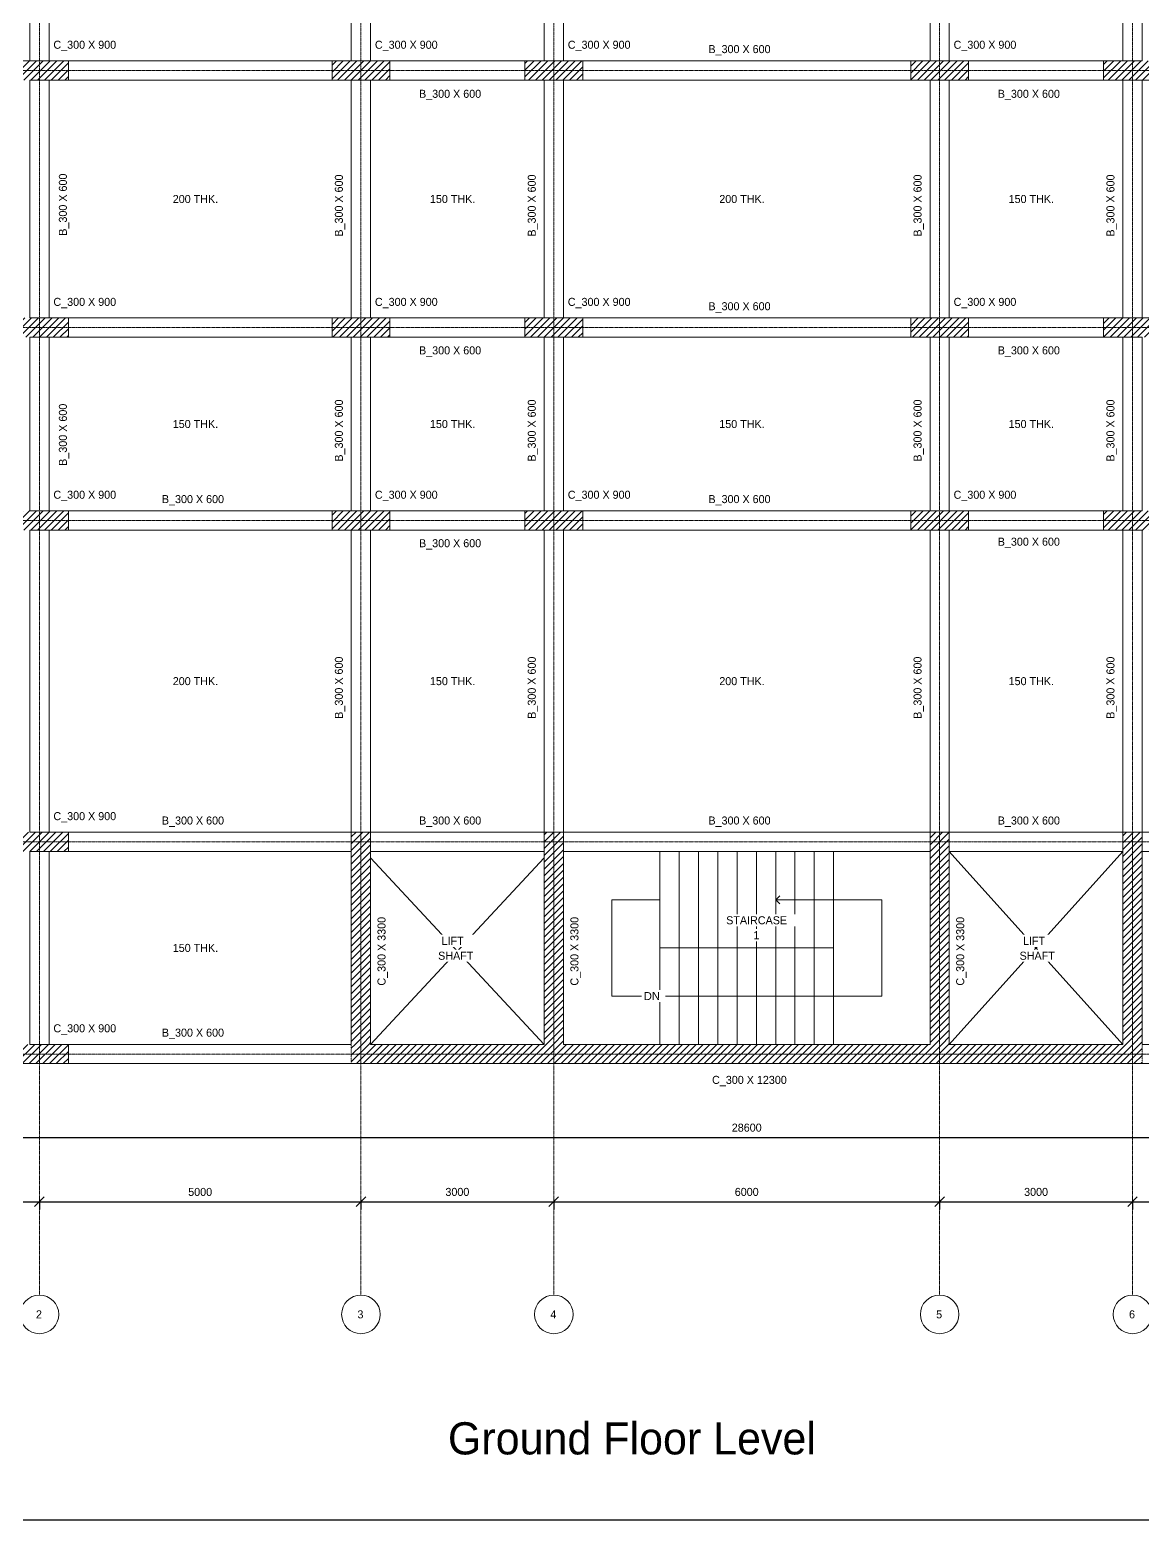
# Model space of a CAD drawing. Header units: millimetres. Extents: x -12446 to 395154, y -7552 to 35181.
# Drawn here: x 56260 to 73560, y -7552 to 15633 of the extents above; entities that cross this region are included whole.
import ezdxf

# ---------------------------------------------------------------- set-up
doc = ezdxf.new("R2010")
doc.units = ezdxf.units.MM
doc.header["$PDMODE"] = 35
for name, pattern in [('Dash', [6.35, 3.175, -3.175]), ('Grid Line', [22.225, 12.7, -3.175, 3.175, -3.175]), ('Overhead', [3.96875, 2.38125, -1.5875])]:
    doc.linetypes.add(name, pattern=pattern)
for name, color, linetype, lineweight in [('A-ANNO-DIMS', 211, 'Continuous', 9), ('A-CUTOUT', 12, 'Continuous', 18), ('A-FLOR', 192, 'Continuous', 18), ('A-FLOR-IDEN', 11, 'Continuous', 9), ('Boundary', 40, 'Continuous', 30), ('G-ANNO-TEXT', 231, 'Continuous', 9), ('S-BEAM', 12, 'Continuous', 18), ('S-BEAM-HDLN', 1, 'Dash', 18), ('S-BEAM-IDEN', 2, 'Continuous', 9), ('S-COLS', 52, 'Continuous', 18), ('S-COLS-IDEN', 171, 'Continuous', 9), ('S-GRID', 1, 'Continuous', 9), ('S-GRID-IDEN', 1, 'Continuous', 9), ('S-STRS', 31, 'Continuous', 18), ('S-STRS-ANNO', 31, 'Continuous', 18), ('S-STRS-IDEN', 31, 'Continuous', 18)]:
    doc.layers.add(name, color=color, linetype=linetype, lineweight=lineweight)
doc.styles.add('Arial', font='arial.ttf', dxfattribs={"height": 125})
doc.styles.add('JetBrains Mono', font='JetBrainsMono-VariableFont_wght.ttf', dxfattribs={"height": 125})
doc.dimstyles.new('Diagonal_-_2_5mm_JetBrains_Mono', dxfattribs={"dimscale": 304.8, "dimtxt": 176.918969, "dimasz": 0.492126, "dimexe": 0.393701, "dimexo": 0.246063, "dimgap": 0.287073, "dimtad": 1, "dimdec": 0, "dimzin": 0, "dimdsep": 46, "dimtxsty": 'JetBrains Mono', "dimblk1": 'OBLIQUE', "dimblk2": 'OBLIQUE', "dimsah": 1, "dimcen": 0.09, "dimdle": 0.393701, "dimazin": 0, "dimtfac": 1, "dimtdec": 4, "dimtix": 1, "dimtmove": 0, "dimatfit": 3, "dimfxl": 1, "dimtvp": 1, "dimtfill": 1, "dimtolj": 1, "dimtzin": 0, "dimarcsym": 2})
pattern_1 = [(45, (53410.466, 0), (-53.033, 53.033), [])]

# ---------------------------------------------------------------- blocks, each defined once
blk = doc.blocks.new('Grid - M_Grid Head - Circle-24584-01 1st Floor Lvl_')
at = {"layer": 'S-GRID-IDEN'}
blk.add_circle((0, 0), 6, dxfattribs=at)
blk = doc.blocks.new('_Oblique')
at = {"color": 0, "linetype": 'ByBlock', "lineweight": -2}
blk.add_line((-0.5, -0.5), (0.5, 0.5), dxfattribs=at)
blk = doc.blocks.new('*D105')
at = {"layer": 'A-ANNO-DIMS', "color": 0, "lineweight": -2, "transparency": 16777216}
for p, q in [((52990, -2597), (56530, -2597)), ((53110, -2566), (53110, -2717)), ((56410, -2566), (56410, -2717))]:
    blk.add_line(p, q, dxfattribs=at)
at = {"layer": 'Defpoints', "color": 0, "transparency": 16777216}
for p in [(53110, -2491), (56410, -2491), (56410, -2597)]:
    blk.add_point(p, dxfattribs=at)
at = {"layer": 'A-ANNO-DIMS', "color": 0, "lineweight": -2, "transparency": 16777216, "xscale": 150, "yscale": 150, "zscale": 150, "rotation": 180}
blk.add_blockref('_Oblique', (53110, -2597), dxfattribs=at)
at = {"layer": 'A-ANNO-DIMS', "color": 0, "lineweight": -2, "transparency": 16777216, "xscale": 150, "yscale": 150, "zscale": 150}
blk.add_blockref('_Oblique', (56410, -2597), dxfattribs=at)
at = {"layer": 'A-ANNO-DIMS', "color": 0, "transparency": 16777216, "insert": (54760, -2446), "char_height": 125, "width": 496.29, "attachment_point": 5, "style": 'JetBrains Mono', "bg_fill": 3, "box_fill_scale": 1.1, "bg_fill_color": 9, "bg_fill_true_color": 13158600, "bg_fill_transparency": 0}
blk.add_mtext('\\A1;3300', dxfattribs=at)
blk = doc.blocks.new('*D106')
at = {"layer": 'A-ANNO-DIMS', "color": 0, "lineweight": -2, "transparency": 16777216}
for p, q in [((56290, -2597), (61530, -2597)), ((56410, -2566), (56410, -2717)), ((61410, -2566), (61410, -2717))]:
    blk.add_line(p, q, dxfattribs=at)
at = {"layer": 'Defpoints', "color": 0, "transparency": 16777216}
for p in [(56410, -2491), (61410, -2491), (61410, -2597)]:
    blk.add_point(p, dxfattribs=at)
at = {"layer": 'A-ANNO-DIMS', "color": 0, "lineweight": -2, "transparency": 16777216, "xscale": 150, "yscale": 150, "zscale": 150, "rotation": 180}
blk.add_blockref('_Oblique', (56410, -2597), dxfattribs=at)
at = {"layer": 'A-ANNO-DIMS', "color": 0, "lineweight": -2, "transparency": 16777216, "xscale": 150, "yscale": 150, "zscale": 150}
blk.add_blockref('_Oblique', (61410, -2597), dxfattribs=at)
at = {"layer": 'A-ANNO-DIMS', "color": 0, "transparency": 16777216, "insert": (58910, -2446), "char_height": 125, "width": 496.29, "attachment_point": 5, "style": 'JetBrains Mono', "bg_fill": 3, "box_fill_scale": 1.1, "bg_fill_color": 9, "bg_fill_true_color": 13158600, "bg_fill_transparency": 0}
blk.add_mtext('\\A1;5000', dxfattribs=at)
blk = doc.blocks.new('*D107')
at = {"layer": 'A-ANNO-DIMS', "color": 0, "lineweight": -2, "transparency": 16777216}
for p, q in [((61290, -2597), (64530, -2597)), ((61410, -2566), (61410, -2717)), ((64410, -2566), (64410, -2717))]:
    blk.add_line(p, q, dxfattribs=at)
at = {"layer": 'Defpoints', "color": 0, "transparency": 16777216}
for p in [(61410, -2491), (64410, -2491), (64410, -2597)]:
    blk.add_point(p, dxfattribs=at)
at = {"layer": 'A-ANNO-DIMS', "color": 0, "lineweight": -2, "transparency": 16777216, "xscale": 150, "yscale": 150, "zscale": 150, "rotation": 180}
blk.add_blockref('_Oblique', (61410, -2597), dxfattribs=at)
at = {"layer": 'A-ANNO-DIMS', "color": 0, "lineweight": -2, "transparency": 16777216, "xscale": 150, "yscale": 150, "zscale": 150}
blk.add_blockref('_Oblique', (64410, -2597), dxfattribs=at)
at = {"layer": 'A-ANNO-DIMS', "color": 0, "transparency": 16777216, "insert": (62910, -2446), "char_height": 125, "width": 496.29, "attachment_point": 5, "style": 'JetBrains Mono', "bg_fill": 3, "box_fill_scale": 1.1, "bg_fill_color": 9, "bg_fill_true_color": 13158600, "bg_fill_transparency": 0}
blk.add_mtext('\\A1;3000', dxfattribs=at)
blk = doc.blocks.new('*D108')
at = {"layer": 'A-ANNO-DIMS', "color": 0, "lineweight": -2, "transparency": 16777216}
for p, q in [((64290, -2597), (70530, -2597)), ((64410, -2566), (64410, -2717)), ((70410, -2566), (70410, -2717))]:
    blk.add_line(p, q, dxfattribs=at)
at = {"layer": 'Defpoints', "color": 0, "transparency": 16777216}
for p in [(64410, -2491), (70410, -2491), (70410, -2597)]:
    blk.add_point(p, dxfattribs=at)
at = {"layer": 'A-ANNO-DIMS', "color": 0, "lineweight": -2, "transparency": 16777216, "xscale": 150, "yscale": 150, "zscale": 150, "rotation": 180}
blk.add_blockref('_Oblique', (64410, -2597), dxfattribs=at)
at = {"layer": 'A-ANNO-DIMS', "color": 0, "lineweight": -2, "transparency": 16777216, "xscale": 150, "yscale": 150, "zscale": 150}
blk.add_blockref('_Oblique', (70410, -2597), dxfattribs=at)
at = {"layer": 'A-ANNO-DIMS', "color": 0, "transparency": 16777216, "insert": (67410, -2446), "char_height": 125, "width": 496.29, "attachment_point": 5, "style": 'JetBrains Mono', "bg_fill": 3, "box_fill_scale": 1.1, "bg_fill_color": 9, "bg_fill_true_color": 13158600, "bg_fill_transparency": 0}
blk.add_mtext('\\A1;6000', dxfattribs=at)
blk = doc.blocks.new('*D109')
at = {"layer": 'A-ANNO-DIMS', "color": 0, "lineweight": -2, "transparency": 16777216}
for p, q in [((70290, -2597), (73530, -2597)), ((70410, -2566), (70410, -2717)), ((73410, -2566), (73410, -2717))]:
    blk.add_line(p, q, dxfattribs=at)
at = {"layer": 'Defpoints', "color": 0, "transparency": 16777216}
for p in [(70410, -2491), (73410, -2491), (73410, -2597)]:
    blk.add_point(p, dxfattribs=at)
at = {"layer": 'A-ANNO-DIMS', "color": 0, "lineweight": -2, "transparency": 16777216, "xscale": 150, "yscale": 150, "zscale": 150, "rotation": 180}
blk.add_blockref('_Oblique', (70410, -2597), dxfattribs=at)
at = {"layer": 'A-ANNO-DIMS', "color": 0, "lineweight": -2, "transparency": 16777216, "xscale": 150, "yscale": 150, "zscale": 150}
blk.add_blockref('_Oblique', (73410, -2597), dxfattribs=at)
at = {"layer": 'A-ANNO-DIMS', "color": 0, "transparency": 16777216, "insert": (71910, -2446), "char_height": 125, "width": 496.29, "attachment_point": 5, "style": 'JetBrains Mono', "bg_fill": 3, "box_fill_scale": 1.1, "bg_fill_color": 9, "bg_fill_true_color": 13158600, "bg_fill_transparency": 0}
blk.add_mtext('\\A1;3000', dxfattribs=at)
blk = doc.blocks.new('*D110')
at = {"layer": 'A-ANNO-DIMS', "color": 0, "lineweight": -2, "transparency": 16777216}
for p, q in [((73290, -2597), (78530, -2597)), ((73410, -2566), (73410, -2717)), ((78410, -2566), (78410, -2717))]:
    blk.add_line(p, q, dxfattribs=at)
at = {"layer": 'Defpoints', "color": 0, "transparency": 16777216}
for p in [(73410, -2491), (78410, -2491), (78410, -2597)]:
    blk.add_point(p, dxfattribs=at)
at = {"layer": 'A-ANNO-DIMS', "color": 0, "lineweight": -2, "transparency": 16777216, "xscale": 150, "yscale": 150, "zscale": 150, "rotation": 180}
blk.add_blockref('_Oblique', (73410, -2597), dxfattribs=at)
at = {"layer": 'A-ANNO-DIMS', "color": 0, "lineweight": -2, "transparency": 16777216, "xscale": 150, "yscale": 150, "zscale": 150}
blk.add_blockref('_Oblique', (78410, -2597), dxfattribs=at)
at = {"layer": 'A-ANNO-DIMS', "color": 0, "transparency": 16777216, "insert": (75910, -2446), "char_height": 125, "width": 496.29, "attachment_point": 5, "style": 'JetBrains Mono', "bg_fill": 3, "box_fill_scale": 1.1, "bg_fill_color": 9, "bg_fill_true_color": 13158600, "bg_fill_transparency": 0}
blk.add_mtext('\\A1;5000', dxfattribs=at)
blk = doc.blocks.new('*D121')
at = {"layer": 'A-ANNO-DIMS', "color": 0, "lineweight": -2, "transparency": 16777216}
for p, q in [((52990, -1597), (81830, -1597)), ((53110, -1566), (53110, -1717)), ((81710, -1566), (81710, -1717))]:
    blk.add_line(p, q, dxfattribs=at)
at = {"layer": 'Defpoints', "color": 0, "transparency": 16777216}
for p in [(53110, -1491), (81710, -1491), (81710, -1597)]:
    blk.add_point(p, dxfattribs=at)
at = {"layer": 'A-ANNO-DIMS', "color": 0, "lineweight": -2, "transparency": 16777216, "xscale": 150, "yscale": 150, "zscale": 150, "rotation": 180}
blk.add_blockref('_Oblique', (53110, -1597), dxfattribs=at)
at = {"layer": 'A-ANNO-DIMS', "color": 0, "lineweight": -2, "transparency": 16777216, "xscale": 150, "yscale": 150, "zscale": 150}
blk.add_blockref('_Oblique', (81710, -1597), dxfattribs=at)
at = {"layer": 'A-ANNO-DIMS', "color": 0, "transparency": 16777216, "insert": (67410, -1446), "char_height": 125, "width": 620.37, "attachment_point": 5, "style": 'JetBrains Mono', "bg_fill": 3, "box_fill_scale": 1.1, "bg_fill_color": 9, "bg_fill_true_color": 13158600, "bg_fill_transparency": 0}
blk.add_mtext('\\A1;28600', dxfattribs=at)

msp = doc.modelspace()

# ---------------------------------------------------------------- hatches: boundary and pattern name
at = {"layer": 'S-COLS'}
h = msp.add_hatch(dxfattribs=at)
h.set_pattern_fill('FP_1', color=8, style=0, pattern_type=2)
h.set_pattern_definition(pattern_1)
h.paths.add_polyline_path([(56860.5, 14850), (56860.5, 15150), (55960.5, 15150), (55960.5, 14850), (56560.5, 14850)])
h = msp.add_hatch(dxfattribs=at)
h.set_pattern_fill('FP_1', color=8, style=0, pattern_type=2)
h.set_pattern_definition(pattern_1)
h.paths.add_polyline_path([(61560.5, 14850), (61860.5, 14850), (61860.5, 15150), (60960.5, 15150), (60960.5, 14850), (61260.5, 14850)])
h = msp.add_hatch(dxfattribs=at)
h.set_pattern_fill('FP_1', color=8, style=0, pattern_type=2)
h.set_pattern_definition(pattern_1)
h.paths.add_polyline_path([(64860.5, 14850), (64860.5, 15150), (63960.5, 15150), (63960.5, 14850), (64560.5, 14850)])
h = msp.add_hatch(dxfattribs=at)
h.set_pattern_fill('FP_1', color=8, style=0, pattern_type=2)
h.set_pattern_definition(pattern_1)
h.paths.add_polyline_path([(70860.5, 14850), (70860.5, 15150), (69960.5, 15150), (69960.5, 14850), (70560.5, 14850)])
h = msp.add_hatch(dxfattribs=at)
h.set_pattern_fill('FP_1', color=8, style=0, pattern_type=2)
h.set_pattern_definition(pattern_1)
h.paths.add_polyline_path([(73560.5, 14850), (73860.5, 14850), (73860.5, 15150), (72960.5, 15150), (72960.5, 14850), (73260.5, 14850)])
h = msp.add_hatch(dxfattribs=at)
h.set_pattern_fill('FP_1', color=8, style=0, pattern_type=2)
h.set_pattern_definition(pattern_1)
h.paths.add_polyline_path([(56560.5, 10850), (56860.5, 10850), (56860.5, 11150), (55960.5, 11150), (55960.5, 10850), (56260.5, 10850)])
h = msp.add_hatch(dxfattribs=at)
h.set_pattern_fill('FP_1', color=8, style=0, pattern_type=2)
h.set_pattern_definition(pattern_1)
h.paths.add_polyline_path([(61860.5, 10850), (61860.5, 11150), (60960.5, 11150), (60960.5, 10850), (61644.7, 10850)])
h = msp.add_hatch(dxfattribs=at)
h.set_pattern_fill('FP_1', color=8, style=0, pattern_type=2)
h.set_pattern_definition(pattern_1)
h.paths.add_polyline_path([(64560.5, 10850), (64860.5, 10850), (64860.5, 11150), (63960.5, 11150), (63960.5, 10850), (64260.5, 10850)])
h = msp.add_hatch(dxfattribs=at)
h.set_pattern_fill('FP_1', color=8, style=0, pattern_type=2)
h.set_pattern_definition(pattern_1)
h.paths.add_polyline_path([(70560.5, 10850), (70860.5, 10850), (70860.5, 11150), (69960.5, 11150), (69960.5, 10850), (70260.5, 10850)])
h = msp.add_hatch(dxfattribs=at)
h.set_pattern_fill('FP_1', color=8, style=0, pattern_type=2)
h.set_pattern_definition(pattern_1)
h.paths.add_polyline_path([(73860.5, 10850), (73860.5, 11150), (72960.5, 11150), (72960.5, 10850), (73560.5, 10850)])
h = msp.add_hatch(dxfattribs=at)
h.set_pattern_fill('FP_1', color=8, style=0, pattern_type=2)
h.set_pattern_definition(pattern_1)
h.paths.add_polyline_path([(56860.5, 7850), (56860.5, 8150), (55960.5, 8150), (55960.5, 7850), (56560.5, 7850)])
h = msp.add_hatch(dxfattribs=at)
h.set_pattern_fill('FP_1', color=8, style=0, pattern_type=2)
h.set_pattern_definition(pattern_1)
h.paths.add_polyline_path([(61860.5, 7850), (61860.5, 8150), (60960.5, 8150), (60960.5, 7850), (61560.5, 7850)])
h = msp.add_hatch(dxfattribs=at)
h.set_pattern_fill('FP_1', color=8, style=0, pattern_type=2)
h.set_pattern_definition(pattern_1)
h.paths.add_polyline_path([(64860.5, 7850), (64860.5, 8150), (63960.5, 8150), (63960.5, 7850), (64560.5, 7850)])
h = msp.add_hatch(dxfattribs=at)
h.set_pattern_fill('FP_1', color=8, style=0, pattern_type=2)
h.set_pattern_definition(pattern_1)
h.paths.add_polyline_path([(70560.5, 7850), (70860.5, 7850), (70860.5, 8150), (69960.5, 8150), (69960.5, 7850), (70260.5, 7850)])
h = msp.add_hatch(dxfattribs=at)
h.set_pattern_fill('FP_1', color=8, style=0, pattern_type=2)
h.set_pattern_definition(pattern_1)
h.paths.add_polyline_path([(73860.5, 7850), (73860.5, 8150), (72960.5, 8150), (72960.5, 7850), (73560.5, 7850)])
h = msp.add_hatch(dxfattribs=at)
h.set_pattern_fill('FP_1', color=8, style=0, pattern_type=2)
h.set_pattern_definition(pattern_1)
h.paths.add_polyline_path([(56860.5, 2850), (56860.5, 3150), (55960.5, 3150), (55960.5, 2850), (56560.5, 2850)])
h = msp.add_hatch(dxfattribs=at)
h.set_pattern_fill('FP_1', color=8, style=0, pattern_type=2)
h.set_pattern_definition(pattern_1)
h.paths.add_polyline_path([(61560.5, -150), (61560.5, 3150), (61260.5, 3150), (61260.5, -150)])
h = msp.add_hatch(dxfattribs=at)
h.set_pattern_fill('FP_1', color=8, style=0, pattern_type=2)
h.set_pattern_definition(pattern_1)
h.paths.add_polyline_path([(64260.5, -150), (64560.5, -150), (64560.5, 3150), (64260.5, 3150)])
h = msp.add_hatch(dxfattribs=at)
h.set_pattern_fill('FP_1', color=8, style=0, pattern_type=2)
h.set_pattern_definition(pattern_1)
h.paths.add_polyline_path([(70560.5, -150), (70560.5, 3150), (70260.5, 3150), (70260.5, -150)])
h = msp.add_hatch(dxfattribs=at)
h.set_pattern_fill('FP_1', color=8, style=0, pattern_type=2)
h.set_pattern_definition(pattern_1)
h.paths.add_polyline_path([(73560.5, -150), (73560.5, 3150), (73260.5, 3150), (73260.5, -150)])
h = msp.add_hatch(dxfattribs=at)
h.set_pattern_fill('FP_1', color=8, style=0, pattern_type=2)
h.set_pattern_definition(pattern_1)
h.paths.add_polyline_path([(56860.5, -450), (56860.5, -150), (55960.5, -150), (55960.5, -450)])
h = msp.add_hatch(dxfattribs=at)
h.set_pattern_fill('FP_1', color=8, style=0, pattern_type=2)
h.set_pattern_definition(pattern_1)
h.paths.add_polyline_path([(73560.5, -450), (73560.5, -150), (61260.5, -150), (61260.5, -450), (66393.8, -450)])

# ---------------------------------------------------------------- linework, layer by layer
at = {"layer": 'A-CUTOUT'}
for p, q in [((70560.5, 2850), (73260.5, -150)), ((70560.5, -150), (73260.5, 2850)), ((61560.5, 2752.1), (64260.5, -150)), ((61560.5, -150), (64260.5, 2752.1))]:
    msp.add_line(p, q, dxfattribs=at)
at = {"layer": 'A-FLOR'}
for p, q in [((56260.5, 15150), (56260.5, 17850)), ((56560.5, 17850), (56560.5, 15150)), ((61260.5, 15150), (61260.5, 17850)), ((61560.5, 17850), (61560.5, 15150)), ((64260.5, 15150), (64260.5, 17850)), ((64560.5, 17850), (64560.5, 15150)), ((70260.5, 15150), (70260.5, 17850)), ((70560.5, 17850), (70560.5, 15150)), ((73260.5, 15150), (73260.5, 17850)), ((53260.5, 15150), (56260.5, 15150)), ((56560.5, 15150), (61260.5, 15150)), ((61560.5, 15150), (64260.5, 15150)), ((64560.5, 15150), (70260.5, 15150)), ((70560.5, 15150), (73260.5, 15150)), ((61260.5, 14850), (56560.5, 14850)), ((56560.5, 14850), (56560.5, 11150)), ((61260.5, 11150), (61260.5, 14850)), ((64260.5, 14850), (61560.5, 14850)), ((61560.5, 14850), (61560.5, 11150)), ((64260.5, 11150), (64260.5, 14850)), ((70260.5, 14850), (64560.5, 14850)), ((64560.5, 14850), (64560.5, 11150)), ((70260.5, 11150), (70260.5, 14850)), ((73260.5, 14850), (70560.5, 14850)), ((70560.5, 14850), (70560.5, 11150)), ((73260.5, 11150), (73260.5, 14850)), ((78260.5, 14850), (73560.5, 14850)), ((73560.5, 14850), (73560.5, 11150)), ((56560.5, 11150), (61260.5, 11150)), ((61560.5, 11150), (64260.5, 11150)), ((64560.5, 11150), (70260.5, 11150)), ((70560.5, 11150), (73260.5, 11150)), ((73560.5, 11150), (78260.5, 11150)), ((61260.5, 10850), (56560.5, 10850)), ((56560.5, 10850), (56560.5, 8150)), ((61260.5, 8150), (61260.5, 10850)), ((64260.5, 10850), (61560.5, 10850)), ((61560.5, 10850), (61560.5, 8150)), ((64260.5, 8150), (64260.5, 10850)), ((70260.5, 10850), (64560.5, 10850)), ((64560.5, 10850), (64560.5, 8150)), ((70260.5, 8150), (70260.5, 10850)), ((73260.5, 10850), (70560.5, 10850)), ((70560.5, 10850), (70560.5, 8150)), ((73260.5, 8150), (73260.5, 10850)), ((56560.5, 8150), (61260.5, 8150)), ((61560.5, 8150), (64260.5, 8150)), ((64560.5, 8150), (70260.5, 8150)), ((70560.5, 8150), (73260.5, 8150)), ((61260.5, 7850), (56560.5, 7850)), ((56560.5, 7850), (56560.5, 3150)), ((61260.5, 3150), (61260.5, 7850)), ((64260.5, 7850), (61560.5, 7850)), ((61560.5, 7850), (61560.5, 3150)), ((64260.5, 3150), (64260.5, 7850)), ((70260.5, 7850), (64560.5, 7850)), ((64560.5, 7850), (64560.5, 3150)), ((70260.5, 3150), (70260.5, 7850)), ((73260.5, 7850), (70560.5, 7850)), ((70560.5, 7850), (70560.5, 3150)), ((73260.5, 3150), (73260.5, 7850)), ((56560.5, 3150), (61260.5, 3150)), ((61560.5, 3150), (64260.5, 3150)), ((64560.5, 3150), (70260.5, 3150)), ((70560.5, 3150), (73260.5, 3150)), ((61260.5, 2850), (56560.5, 2850)), ((56560.5, 2850), (56560.5, -150)), ((61260.5, -150), (61260.5, 2850)), ((56560.5, -150), (61260.5, -150))]:
    msp.add_line(p, q, dxfattribs=at)
at = {"layer": 'S-BEAM'}
for p, q in [((56260.5, 17850), (56260.5, 15150)), ((56560.5, 15150), (56560.5, 17850)), ((61260.5, 17850), (61260.5, 15150)), ((61560.5, 15150), (61560.5, 17850)), ((64260.5, 17850), (64260.5, 15150)), ((64560.5, 15150), (64560.5, 17850)), ((70260.5, 17850), (70260.5, 15150)), ((70560.5, 15150), (70560.5, 17850)), ((73260.5, 17850), (73260.5, 15150)), ((73560.5, 15150), (73560.5, 17850)), ((56260.5, 15150), (56560.5, 15150)), ((56860.5, 15150), (56860.5, 14850)), ((60960.5, 15150), (56860.5, 15150)), ((60960.5, 14850), (60960.5, 15150)), ((61260.5, 15150), (61560.5, 15150)), ((61860.5, 15150), (61860.5, 14850)), ((63960.5, 15150), (61860.5, 15150)), ((63960.5, 14850), (63960.5, 15150)), ((64260.5, 15150), (64560.5, 15150)), ((64860.5, 15150), (64860.5, 14850)), ((69960.5, 15150), (64860.5, 15150)), ((69960.5, 14850), (69960.5, 15150)), ((70260.5, 15150), (70560.5, 15150)), ((70860.5, 15150), (70860.5, 14850)), ((72960.5, 15150), (70860.5, 15150)), ((72960.5, 14850), (72960.5, 15150)), ((73260.5, 15150), (73560.5, 15150)), ((56560.5, 14850), (56260.5, 14850)), ((56260.5, 14850), (56260.5, 11150)), ((56560.5, 11150), (56560.5, 14850)), ((56860.5, 14850), (60960.5, 14850)), ((61560.5, 14850), (61260.5, 14850)), ((61260.5, 14850), (61260.5, 11150)), ((61560.5, 11150), (61560.5, 14850)), ((61860.5, 14850), (63960.5, 14850)), ((64560.5, 14850), (64260.5, 14850)), ((64260.5, 14850), (64260.5, 11150)), ((64560.5, 11150), (64560.5, 14850)), ((64860.5, 14850), (69960.5, 14850)), ((70560.5, 14850), (70260.5, 14850)), ((70260.5, 14850), (70260.5, 11150)), ((70560.5, 11150), (70560.5, 14850)), ((70860.5, 14850), (72960.5, 14850)), ((73560.5, 14850), (73260.5, 14850)), ((73260.5, 14850), (73260.5, 11150)), ((73560.5, 11150), (73560.5, 14850)), ((56260.5, 11150), (56560.5, 11150)), ((56860.5, 11150), (56860.5, 10850)), ((60960.5, 11150), (56860.5, 11150)), ((60960.5, 10850), (60960.5, 11150)), ((61260.5, 11150), (61560.5, 11150)), ((61860.5, 11150), (61860.5, 10850)), ((63960.5, 11150), (61860.5, 11150)), ((63960.5, 10850), (63960.5, 11150)), ((64260.5, 11150), (64560.5, 11150)), ((64860.5, 11150), (64860.5, 10850)), ((69960.5, 11150), (64860.5, 11150)), ((69960.5, 10850), (69960.5, 11150)), ((70260.5, 11150), (70560.5, 11150)), ((70860.5, 11150), (70860.5, 10850)), ((72960.5, 11150), (70860.5, 11150)), ((72960.5, 10850), (72960.5, 11150)), ((73260.5, 11150), (73560.5, 11150)), ((56560.5, 10850), (56260.5, 10850)), ((56260.5, 10850), (56260.5, 8150)), ((56560.5, 8150), (56560.5, 10850)), ((56860.5, 10850), (60960.5, 10850)), ((61560.5, 10850), (61260.5, 10850)), ((61260.5, 10850), (61260.5, 8150)), ((61560.5, 8150), (61560.5, 10850)), ((61860.5, 10850), (63960.5, 10850)), ((64560.5, 10850), (64260.5, 10850)), ((64260.5, 10850), (64260.5, 8150)), ((64560.5, 8150), (64560.5, 10850)), ((64860.5, 10850), (69960.5, 10850)), ((70560.5, 10850), (70260.5, 10850)), ((70260.5, 10850), (70260.5, 8150)), ((70560.5, 8150), (70560.5, 10850)), ((70860.5, 10850), (72960.5, 10850)), ((73560.5, 10850), (73260.5, 10850)), ((73260.5, 10850), (73260.5, 8150)), ((73560.5, 8150), (73560.5, 10850)), ((56260.5, 8150), (56560.5, 8150)), ((56860.5, 8150), (56860.5, 7850)), ((60960.5, 8150), (56860.5, 8150)), ((60960.5, 7850), (60960.5, 8150)), ((61260.5, 8150), (61560.5, 8150)), ((61860.5, 8150), (61860.5, 7850)), ((63960.5, 8150), (61860.5, 8150)), ((63960.5, 7850), (63960.5, 8150)), ((64260.5, 8150), (64560.5, 8150)), ((64860.5, 8150), (64860.5, 7850)), ((69960.5, 8150), (64860.5, 8150)), ((69960.5, 7850), (69960.5, 8150)), ((70260.5, 8150), (70560.5, 8150)), ((70860.5, 8150), (70860.5, 7850)), ((72960.5, 8150), (70860.5, 8150)), ((72960.5, 7850), (72960.5, 8150)), ((73260.5, 8150), (73560.5, 8150)), ((56560.5, 7850), (56260.5, 7850)), ((56260.5, 7850), (56260.5, 3150)), ((56560.5, 3150), (56560.5, 7850)), ((56860.5, 7850), (60960.5, 7850)), ((61560.5, 7850), (61260.5, 7850)), ((61260.5, 7850), (61260.5, 3150)), ((61560.5, 3150), (61560.5, 7850)), ((61860.5, 7850), (63960.5, 7850)), ((64560.5, 7850), (64260.5, 7850)), ((64260.5, 7850), (64260.5, 3150)), ((64560.5, 3150), (64560.5, 7850)), ((64860.5, 7850), (69960.5, 7850)), ((70560.5, 7850), (70260.5, 7850)), ((70260.5, 7850), (70260.5, 3150)), ((70560.5, 3150), (70560.5, 7850)), ((70860.5, 7850), (72960.5, 7850)), ((73560.5, 7850), (73260.5, 7850)), ((73260.5, 7850), (73260.5, 3150)), ((73560.5, 3150), (73560.5, 7850)), ((56260.5, 3150), (56560.5, 3150)), ((56860.5, 3150), (56860.5, 2850)), ((61260.5, 3150), (56860.5, 3150)), ((61260.5, 3150), (61560.5, 3150)), ((61260.5, 2850), (61260.5, 3150)), ((61560.5, 3150), (61560.5, 2850)), ((64260.5, 3150), (61560.5, 3150)), ((64260.5, 3150), (64560.5, 3150)), ((64260.5, 2850), (64260.5, 3150)), ((64560.5, 3150), (64560.5, 2850)), ((70260.5, 3150), (64560.5, 3150)), ((70260.5, 3150), (70560.5, 3150)), ((70260.5, 2850), (70260.5, 3150)), ((70560.5, 3150), (70560.5, 2850)), ((73260.5, 3150), (70560.5, 3150)), ((73260.5, 3150), (73560.5, 3150)), ((73260.5, 2850), (73260.5, 3150)), ((73560.5, 3150), (73560.5, 2850)), ((77960.5, 3150), (73560.5, 3150)), ((56560.5, 2850), (56260.5, 2850)), ((56260.5, 2850), (56260.5, -150)), ((56560.5, -150), (56560.5, 2850)), ((56860.5, 2850), (61260.5, 2850)), ((61560.5, 2850), (64260.5, 2850)), ((64560.5, 2850), (70260.5, 2850)), ((70560.5, 2850), (73260.5, 2850)), ((73560.5, 2850), (77960.5, 2850)), ((56260.5, -150), (56560.5, -150)), ((56860.5, -150), (56860.5, -450)), ((61260.5, -150), (56860.5, -150)), ((77960.5, -150), (73560.5, -150)), ((56860.5, -450), (61260.5, -450)), ((73560.5, -450), (77960.5, -450))]:
    msp.add_line(p, q, dxfattribs=at)
at = {"layer": 'S-BEAM-HDLN'}
for p, q in [((61260.5, -150), (61260.5, -450)), ((73560.5, -450), (73560.5, -150))]:
    msp.add_line(p, q, dxfattribs=at)
at = {"layer": 'S-COLS'}
for p, q in [((55960.5, 15150), (56260.5, 15150)), ((56260.5, 15150), (56560.5, 15150)), ((56560.5, 15150), (56860.5, 15150)), ((56860.5, 15150), (56860.5, 14850)), ((60960.5, 15150), (61260.5, 15150)), ((60960.5, 14850), (60960.5, 15150)), ((61260.5, 15150), (61560.5, 15150)), ((61560.5, 15150), (61860.5, 15150)), ((61860.5, 15150), (61860.5, 14850)), ((63960.5, 15150), (64260.5, 15150)), ((63960.5, 14850), (63960.5, 15150)), ((64260.5, 15150), (64560.5, 15150)), ((64560.5, 15150), (64860.5, 15150)), ((64860.5, 15150), (64860.5, 14850)), ((69960.5, 15150), (70260.5, 15150)), ((69960.5, 14850), (69960.5, 15150)), ((70260.5, 15150), (70560.5, 15150)), ((70560.5, 15150), (70860.5, 15150)), ((70860.5, 15150), (70860.5, 14850)), ((72960.5, 15150), (73260.5, 15150)), ((72960.5, 14850), (72960.5, 15150)), ((73260.5, 15150), (73560.5, 15150)), ((56560.5, 14850), (56260.5, 14850)), ((56860.5, 14850), (56560.5, 14850)), ((61260.5, 14850), (60960.5, 14850)), ((61560.5, 14850), (61260.5, 14850)), ((61860.5, 14850), (61560.5, 14850)), ((64260.5, 14850), (63960.5, 14850)), ((64560.5, 14850), (64260.5, 14850)), ((64860.5, 14850), (64560.5, 14850)), ((70260.5, 14850), (69960.5, 14850)), ((70560.5, 14850), (70260.5, 14850)), ((70860.5, 14850), (70560.5, 14850)), ((73260.5, 14850), (72960.5, 14850)), ((73560.5, 14850), (73260.5, 14850)), ((73860.5, 14850), (73560.5, 14850)), ((56260.5, 11150), (56560.5, 11150)), ((56560.5, 11150), (56860.5, 11150)), ((56860.5, 11150), (56860.5, 10850)), ((60960.5, 11150), (61260.5, 11150)), ((60960.5, 10850), (60960.5, 11150)), ((61260.5, 11150), (61560.5, 11150)), ((61560.5, 11150), (61860.5, 11150)), ((61860.5, 11150), (61860.5, 10850)), ((63960.5, 11150), (64260.5, 11150)), ((63960.5, 10850), (63960.5, 11150)), ((64260.5, 11150), (64560.5, 11150)), ((64560.5, 11150), (64860.5, 11150)), ((64860.5, 11150), (64860.5, 10850)), ((69960.5, 11150), (70260.5, 11150)), ((69960.5, 10850), (69960.5, 11150)), ((70260.5, 11150), (70560.5, 11150)), ((70560.5, 11150), (70860.5, 11150)), ((70860.5, 11150), (70860.5, 10850)), ((72960.5, 11150), (73260.5, 11150)), ((72960.5, 10850), (72960.5, 11150)), ((73260.5, 11150), (73560.5, 11150)), ((73560.5, 11150), (73860.5, 11150)), ((56560.5, 10850), (56260.5, 10850)), ((56860.5, 10850), (56560.5, 10850)), ((61260.5, 10850), (60960.5, 10850)), ((61560.5, 10850), (61260.5, 10850)), ((61860.5, 10850), (61560.5, 10850)), ((64260.5, 10850), (63960.5, 10850)), ((64560.5, 10850), (64260.5, 10850)), ((64860.5, 10850), (64560.5, 10850)), ((70260.5, 10850), (69960.5, 10850)), ((70560.5, 10850), (70260.5, 10850)), ((70860.5, 10850), (70560.5, 10850)), ((73260.5, 10850), (72960.5, 10850)), ((73560.5, 10850), (73260.5, 10850)), ((56260.5, 8150), (56560.5, 8150)), ((56560.5, 8150), (56860.5, 8150)), ((56860.5, 8150), (56860.5, 7850)), ((60960.5, 8150), (61260.5, 8150)), ((60960.5, 7850), (60960.5, 8150)), ((61260.5, 8150), (61560.5, 8150)), ((61560.5, 8150), (61860.5, 8150)), ((61860.5, 8150), (61860.5, 7850)), ((63960.5, 8150), (64260.5, 8150)), ((63960.5, 7850), (63960.5, 8150)), ((64260.5, 8150), (64560.5, 8150)), ((64560.5, 8150), (64860.5, 8150)), ((64860.5, 8150), (64860.5, 7850)), ((69960.5, 8150), (70260.5, 8150)), ((69960.5, 7850), (69960.5, 8150)), ((70260.5, 8150), (70560.5, 8150)), ((70560.5, 8150), (70860.5, 8150)), ((70860.5, 8150), (70860.5, 7850)), ((72960.5, 8150), (73260.5, 8150)), ((72960.5, 7850), (72960.5, 8150)), ((73260.5, 8150), (73560.5, 8150)), ((56560.5, 7850), (56260.5, 7850)), ((56860.5, 7850), (56560.5, 7850)), ((61260.5, 7850), (60960.5, 7850)), ((61560.5, 7850), (61260.5, 7850)), ((61860.5, 7850), (61560.5, 7850)), ((64260.5, 7850), (63960.5, 7850)), ((64560.5, 7850), (64260.5, 7850)), ((64860.5, 7850), (64560.5, 7850)), ((70260.5, 7850), (69960.5, 7850)), ((70560.5, 7850), (70260.5, 7850)), ((70860.5, 7850), (70560.5, 7850)), ((73260.5, 7850), (72960.5, 7850)), ((73560.5, 7850), (73260.5, 7850)), ((56260.5, 3150), (56560.5, 3150)), ((56560.5, 3150), (56860.5, 3150)), ((56860.5, 3150), (56860.5, 2850)), ((61260.5, 3150), (61560.5, 3150)), ((61260.5, 2850), (61260.5, 3150)), ((61560.5, 3150), (61560.5, -150)), ((64260.5, 3150), (64560.5, 3150)), ((64260.5, -150), (64260.5, 3150)), ((64560.5, 3150), (64560.5, -150)), ((70260.5, 3150), (70560.5, 3150)), ((70260.5, -150), (70260.5, 3150)), ((70560.5, 3150), (70560.5, -150)), ((73260.5, 3150), (73560.5, 3150)), ((73260.5, -150), (73260.5, 3150)), ((73560.5, 3150), (73560.5, 2850)), ((56560.5, 2850), (56260.5, 2850)), ((56860.5, 2850), (56560.5, 2850)), ((61260.5, -150), (61260.5, 2850)), ((73560.5, 2850), (73560.5, -150)), ((56260.5, -150), (56560.5, -150)), ((56560.5, -150), (56860.5, -150)), ((56860.5, -150), (56860.5, -450)), ((61560.5, -150), (64260.5, -150)), ((64560.5, -150), (70260.5, -150)), ((70560.5, -150), (73260.5, -150)), ((56860.5, -450), (55960.5, -450)), ((73560.5, -450), (61260.5, -450))]:
    msp.add_line(p, q, dxfattribs=at)
at = {"layer": 'S-GRID', "linetype": 'Grid Line'}
for p, q in [((56410.5, 30181.3), (56410.5, -4050.9)), ((61410.5, 30181.3), (61410.5, -4050.9)), ((64410.5, 30181.3), (64410.5, -4050.9)), ((70410.5, 30181.3), (70410.5, -4050.9)), ((73410.5, 30181.3), (73410.5, -4050.9)), ((83662.9, 15000), (49724.6, 15000)), ((83662.9, 11000), (49724.6, 11000)), ((83662.9, 8000), (49724.6, 8000)), ((83662.9, 3000), (49724.6, 3000)), ((83662.9, -300), (49724.6, -300))]:
    msp.add_line(p, q, dxfattribs=at)
at = {"layer": 'S-STRS'}
for p, q in [((66060.5, 2850), (64560.5, 2850)), ((64560.5, 2850), (64560.5, -150)), ((66060.5, 1350), (66060.5, 2850)), ((66360.5, 2850), (66360.5, 1350)), ((66660.5, 2850), (66660.5, 1350)), ((66960.5, 2850), (66960.5, 1350)), ((67260.5, 2850), (67260.5, 1350)), ((67560.5, 2850), (67560.5, 1350)), ((67860.5, 2850), (67860.5, 1350)), ((68160.5, 2850), (68160.5, 1350)), ((68460.5, 2850), (68460.5, 1350)), ((68760.5, 2850), (68760.5, 1350)), ((66060.5, -150), (66060.5, 1350)), ((66360.5, 1350), (66060.5, 1350)), ((66660.5, 1350), (66360.5, 1350)), ((66360.5, -150), (66360.5, 1350)), ((66960.5, 1350), (66660.5, 1350)), ((66660.5, -150), (66660.5, 1350)), ((67260.5, 1350), (66960.5, 1350)), ((66960.5, -150), (66960.5, 1350)), ((67560.5, 1350), (67260.5, 1350)), ((67260.5, -150), (67260.5, 1350)), ((67860.5, 1350), (67560.5, 1350)), ((67560.5, -150), (67560.5, 1350)), ((68160.5, 1350), (67860.5, 1350)), ((67860.5, -150), (67860.5, 1350)), ((68460.5, 1350), (68160.5, 1350)), ((68160.5, -150), (68160.5, 1350)), ((68760.5, 1350), (68460.5, 1350)), ((68460.5, -150), (68460.5, 1350)), ((68760.5, -150), (68760.5, 1350)), ((64560.5, -150), (66060.5, -150))]:
    msp.add_line(p, q, dxfattribs=at)
at = {"layer": 'S-STRS', "linetype": 'Overhead'}
for p, q in [((66360.5, 2850), (66360.5, 1350)), ((66660.5, 2850), (66660.5, 1350)), ((66960.5, 2850), (66960.5, 1350)), ((67260.5, 2850), (67260.5, 1350)), ((67560.5, 2850), (67560.5, 1350)), ((67860.5, 2850), (67860.5, 1350)), ((68160.5, 2850), (68160.5, 1350)), ((68460.5, 2850), (68460.5, 1350)), ((68760.5, 2850), (68760.5, 1350)), ((66060.5, -150), (66060.5, 1350)), ((66360.5, -150), (66360.5, 1350)), ((66660.5, -150), (66660.5, 1350)), ((66960.5, -150), (66960.5, 1350)), ((67260.5, -150), (67260.5, 1350)), ((67560.5, -150), (67560.5, 1350)), ((67860.5, -150), (67860.5, 1350)), ((68160.5, -150), (68160.5, 1350)), ((68460.5, -150), (68460.5, 1350)), ((68760.5, -150), (68760.5, 1350))]:
    msp.add_line(p, q, dxfattribs=at)
at = {"layer": 'S-STRS-ANNO'}
for p, q in [((65310.5, 2100), (66060.5, 2100)), ((65310.5, 600), (65310.5, 2100)), ((67860.5, 2100), (67923, 2162.5)), ((67860.5, 2100), (68160.5, 2100)), ((67860.5, 2100), (67923, 2037.5)), ((68160.5, 2100), (68460.5, 2100)), ((68460.5, 2100), (68760.5, 2100)), ((68760.5, 2100), (69510.5, 2100)), ((69510.5, 2100), (69510.5, 600)), ((66060.5, 600), (65310.5, 600)), ((66360.5, 600), (66060.5, 600)), ((66660.5, 600), (66360.5, 600)), ((66960.5, 600), (66660.5, 600)), ((67260.5, 600), (66960.5, 600)), ((67560.5, 600), (67260.5, 600)), ((67860.5, 600), (67560.5, 600)), ((68160.5, 600), (67860.5, 600)), ((68460.5, 600), (68160.5, 600)), ((68760.5, 600), (68460.5, 600)), ((69510.5, 600), (68760.5, 600))]:
    msp.add_line(p, q, dxfattribs=at)

# ---------------------------------------------------------------- block references
at = {"layer": 'S-GRID-IDEN', "xscale": 49.99999999999998, "yscale": 49.99999999999998, "zscale": 49.99999999999998, "rotation": 180}
for p in [(56410.5, -4350.9), (61410.5, -4350.9), (64410.5, -4350.9), (70410.5, -4350.9), (73410.5, -4350.9)]:
    msp.add_blockref('Grid - M_Grid Head - Circle-24584-01 1st Floor Lvl_', p, dxfattribs=at)

# ---------------------------------------------------------------- texts
at = {"layer": 'A-FLOR-IDEN', "char_height": 125, "width": 1026.16, "attachment_point": 1, "style": 'JetBrains Mono'}
for s, insert in [('200 THK.', (58483.5, 13063)), ('150 THK.', (62483.5, 13063)), ('200 THK.', (66983.5, 13063)), ('150 THK.', (71483.5, 13063)), ('150 THK.', (58483.5, 9563)), ('150 THK.', (62483.5, 9563)), ('150 THK.', (66983.5, 9563)), ('150 THK.', (71483.5, 9563)), ('200 THK.', (58483.5, 5563)), ('150 THK.', (62483.5, 5563)), ('200 THK.', (66983.5, 5563)), ('150 THK.', (71483.5, 5563)), ('150 THK.', (58483.5, 1413))]:
    msp.add_mtext(s, dxfattribs=dict(at, insert=insert))
at = {"layer": 'G-ANNO-TEXT', "insert": (62763.2, -6028.7), "char_height": 500, "attachment_point": 1, "style": 'JetBrains Mono'}
msp.add_mtext_dynamic_manual_height_columns('Ground Floor Level', width=9765.724, gutter_width=1, heights=[0], dxfattribs=at)
at = {"layer": 'S-BEAM-IDEN', "char_height": 125, "width": 1410.97, "attachment_point": 1, "style": 'JetBrains Mono'}
for insert in [(66814.3, 15394.8), (62313.6, 14699.6), (71314.3, 14699.6), (66814.3, 11394.8), (62313.6, 10708.5), (71314.3, 10708.5), (58314.3, 8394.8), (66814.3, 8394.8), (62313.6, 7708.5), (71314.3, 7731.9), (58314.3, 3394.8), (62314.3, 3394.8), (66814.3, 3394.8), (71314.3, 3394.8), (58314.3, 94.8)]:
    msp.add_mtext('B_300 X 600', dxfattribs=dict(at, insert=insert))
at = {"layer": 'S-BEAM-IDEN', "char_height": 125, "width": 1410.97, "attachment_point": 1, "rotation": 90, "style": 'JetBrains Mono'}
for insert in [(56712.3, 12429.3), (61004.4, 12415.1), (64004.4, 12415.1), (70004.4, 12415.1), (73004.4, 12415.1), (56712.3, 8849.9), (61004.4, 8915.1), (64004.4, 8915.1), (70004.4, 8915.1), (73004.4, 8915.1), (61004.4, 4915.1), (64004.4, 4915.1), (70004.4, 4915.1), (73004.4, 4915.1)]:
    msp.add_mtext('B_300 X 600', dxfattribs=dict(at, insert=insert))
at = {"layer": 'S-COLS-IDEN', "char_height": 125, "attachment_point": 1, "style": 'JetBrains Mono'}
for s, insert, width in [('C_300 X 900', (56627.4, 15462.7), 1410.97), ('C_300 X 900', (61627.4, 15462.7), 1410.97), ('C_300 X 900', (64627.4, 15462.7), 1410.97), ('C_300 X 900', (70627.4, 15462.7), 1410.97), ('C_300 X 900', (56627.4, 11462.7), 1410.97), ('C_300 X 900', (61627.4, 11462.7), 1410.97), ('C_300 X 900', (64627.4, 11462.7), 1410.97), ('C_300 X 900', (70627.4, 11462.7), 1410.97), ('C_300 X 900', (56627.4, 8462.7), 1410.97), ('C_300 X 900', (61627.4, 8462.7), 1410.97), ('C_300 X 900', (64627.4, 8462.7), 1410.97), ('C_300 X 900', (70627.4, 8462.7), 1410.97), ('C_300 X 900', (56627.4, 3462.7), 1410.97), ('C_300 X 900', (56627.4, 162.7), 1410.97), ('C_300 X 12300', (66871.4, -640), 1667.51)]:
    msp.add_mtext(s, dxfattribs=dict(at, insert=insert, width=width))
at = {"layer": 'S-COLS-IDEN', "char_height": 125, "width": 1539.24, "attachment_point": 1, "rotation": 90, "style": 'JetBrains Mono'}
for insert in [(61667.8, 764), (64667.8, 764), (70667.8, 764)]:
    msp.add_mtext('C_300 X 3300', dxfattribs=dict(at, insert=insert))

# ---------------------------------------------------------------- next in the draw order: texts
at = {"layer": 'G-ANNO-TEXT', "color": 7, "char_height": 125, "attachment_point": 1, "style": 'JetBrains Mono', "bg_fill": 3, "box_fill_scale": 1.25, "bg_fill_color": 9, "bg_fill_true_color": 13158600, "bg_fill_transparency": 0}
for s, insert, width in [('STAIRCASE ', (67090.6, 1842.9), 1182.489), ('LIFT ', (62664.1, 1522.9), 641.35), ('LIFT ', (71706.3, 1522.9), 641.35)]:
    msp.add_mtext(s, dxfattribs=dict(at, insert=insert, width=width))
at = {"layer": 'S-GRID-IDEN', "char_height": 125, "width": 128.27, "attachment_point": 1, "style": 'JetBrains Mono', "bg_fill": 3, "box_fill_scale": 1.25, "bg_fill_color": 9, "bg_fill_true_color": 13158600, "bg_fill_transparency": 0}
for s, insert in [('2', (56356, -4287.5)), ('3', (61356, -4287.5)), ('4', (64356, -4287.5)), ('5', (70356, -4287.5)), ('6', (73356, -4287.5))]:
    msp.add_mtext(s, dxfattribs=dict(at, insert=insert))
at = {"layer": 'S-STRS-IDEN', "insert": (65809.3, 664.2), "char_height": 125, "width": 301.369, "attachment_point": 1, "line_spacing_factor": 0.941778, "style": 'Arial', "bg_fill": 3, "box_fill_scale": 1.25, "bg_fill_color": 9, "bg_fill_true_color": 13158600, "bg_fill_transparency": 0}
msp.add_mtext('DN', dxfattribs=at)

# ---------------------------------------------------------------- next in the draw order: dimensions: what is measured, and where the dimension line sits
at = {"layer": 'A-ANNO-DIMS'}
for base, p1, p2, override, picture, middle in [((81710.5, -1597.3), (53110.5, -1491.2), (81710.5, -1491.2), {"dimpost": '<>', "dimfxl": 28600}, '*D121', (67410.5, -1445.5)), ((56410.5, -2597.3), (53110.5, -2491.2), (56410.5, -2491.2), {"dimpost": '<>', "dimfxl": 3300}, '*D105', (54760.5, -2445.6))]:
    dim = msp.add_linear_dim(base=base, p1=p1, p2=p2, dimstyle='Diagonal_-_2_5mm_JetBrains_Mono', override=override, dxfattribs=at)
    dim.commit()
    dim.dimension.update_dxf_attribs({"geometry": picture, "text_midpoint": middle})

# ---------------------------------------------------------------- next in the draw order: texts
at = {"layer": 'G-ANNO-TEXT', "color": 7, "char_height": 125, "attachment_point": 1, "style": 'JetBrains Mono', "bg_fill": 3, "box_fill_scale": 1.25, "bg_fill_color": 9, "bg_fill_true_color": 13158600, "bg_fill_transparency": 0}
for s, insert, width in [('1', (67513.9, 1611.3), 128.27), ('SHAFT', (62611.2, 1291.3), 641.35), ('SHAFT', (71653.3, 1291.3), 641.35)]:
    msp.add_mtext(s, dxfattribs=dict(at, insert=insert, width=width))

# ---------------------------------------------------------------- next in the draw order: dimensions: what is measured, and where the dimension line sits
at = {"layer": 'A-ANNO-DIMS'}
dim = msp.add_linear_dim(base=(61410.5, -2597.3), p1=(56410.5, -2491.2), p2=(61410.5, -2491.2), dimstyle='Diagonal_-_2_5mm_JetBrains_Mono', override={"dimpost": '<>', "dimfxl": 5000}, dxfattribs=at)
dim.commit()
dim.dimension.update_dxf_attribs({"geometry": '*D106', "text_midpoint": (58910.5, -2445.6)})

# ---------------------------------------------------------------- next in the draw order: dimensions: what is measured, and where the dimension line sits
dim = msp.add_linear_dim(base=(64410.5, -2597.3), p1=(61410.5, -2491.2), p2=(64410.5, -2491.2), dimstyle='Diagonal_-_2_5mm_JetBrains_Mono', override={"dimpost": '<>', "dimfxl": 3000}, dxfattribs=at)
dim.commit()
dim.dimension.update_dxf_attribs({"geometry": '*D107', "text_midpoint": (62910.5, -2445.6)})

# ---------------------------------------------------------------- next in the draw order: dimensions: what is measured, and where the dimension line sits
dim = msp.add_linear_dim(base=(70410.5, -2597.3), p1=(64410.5, -2491.2), p2=(70410.5, -2491.2), dimstyle='Diagonal_-_2_5mm_JetBrains_Mono', override={"dimpost": '<>', "dimfxl": 6000}, dxfattribs=at)
dim.commit()
dim.dimension.update_dxf_attribs({"geometry": '*D108', "text_midpoint": (67410.5, -2445.6)})

# ---------------------------------------------------------------- next in the draw order: dimensions: what is measured, and where the dimension line sits
dim = msp.add_linear_dim(base=(73410.5, -2597.3), p1=(70410.5, -2491.2), p2=(73410.5, -2491.2), dimstyle='Diagonal_-_2_5mm_JetBrains_Mono', override={"dimpost": '<>', "dimfxl": 3000}, dxfattribs=at)
dim.commit()
dim.dimension.update_dxf_attribs({"geometry": '*D109', "text_midpoint": (71910.5, -2445.6)})

# ---------------------------------------------------------------- next in the draw order: dimensions: what is measured, and where the dimension line sits
dim = msp.add_linear_dim(base=(78410.5, -2597.3), p1=(73410.5, -2491.2), p2=(78410.5, -2491.2), dimstyle='Diagonal_-_2_5mm_JetBrains_Mono', override={"dimpost": '<>', "dimfxl": 5000}, dxfattribs=at)
dim.commit()
dim.dimension.update_dxf_attribs({"geometry": '*D110', "text_midpoint": (75910.5, -2445.6)})

# ---------------------------------------------------------------- next in the draw order: linework, layer by layer
at = {"layer": 'Boundary'}
msp.add_lwpolyline([(42681.4, 35181.3), (90020.2, 35181.3), (90020.2, -7551.8), (42681.4, -7551.8)], close=True, dxfattribs=at)

doc.saveas('drawing.dxf')
